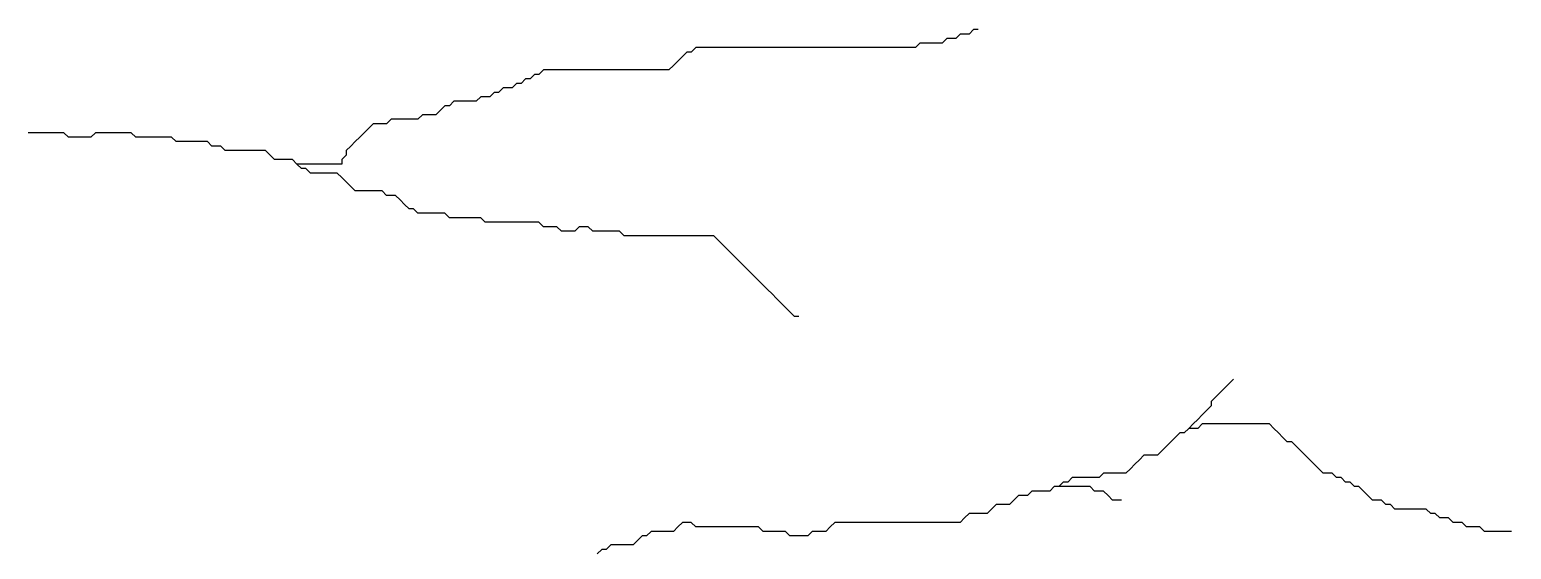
# Model space of a CAD drawing. Header units: metres. Extents: x 837475 to 838479, y 1189012 to 1191015.
# Drawn here: x 838129.2 to 838459.8, y 1190065.1 to 1190181.1 of the extents above; entities that cross this region are included whole.
import ezdxf

# ---------------------------------------------------------------- set-up
doc = ezdxf.new("R2010")
doc.units = ezdxf.units.M
doc.header["$MEASUREMENT"] = 0

msp = doc.modelspace()

# ---------------------------------------------------------------- linework, layer by layer
for points in [[(838340.83, 1190181.09, 1815.93), (838339.83, 1190181.09, 1815.63), (838338.83, 1190180.09, 1815.21), (838337.83, 1190180.09, 1814.91), (838336.83, 1190180.09, 1814.61), (838335.83, 1190179.09, 1814.18), (838334.83, 1190179.09, 1813.88), (838333.83, 1190179.09, 1813.58), (838332.83, 1190178.09, 1813.15), (838331.83, 1190178.09, 1812.84), (838330.84, 1190178.09, 1812.54), (838329.84, 1190178.09, 1812.23), (838328.84, 1190178.09, 1811.93), (838327.84, 1190178.09, 1811.62), (838326.84, 1190177.09, 1811.19), (838325.84, 1190177.09, 1810.88), (838324.84, 1190177.09, 1810.58), (838323.84, 1190177.09, 1810.28), (838322.84, 1190177.09, 1810.01), (838321.84, 1190177.09, 1809.83), (838320.84, 1190177.09, 1809.67), (838319.84, 1190177.09, 1809.5), (838318.84, 1190177.09, 1809.34), (838317.84, 1190177.09, 1809.17), (838316.84, 1190177.09, 1809.01), (838315.84, 1190177.09, 1808.83), (838314.84, 1190177.09, 1808.65), (838313.84, 1190177.09, 1808.47), (838312.84, 1190177.09, 1808.29), (838311.84, 1190177.09, 1808.1), (838310.84, 1190177.09, 1807.83), (838309.84, 1190177.09, 1807.48), (838308.84, 1190177.09, 1807.11), (838307.84, 1190177.09, 1806.73), (838306.84, 1190177.09, 1806.35), (838305.84, 1190177.09, 1805.98), (838304.84, 1190177.09, 1805.6), (838303.84, 1190177.09, 1805.21), (838302.84, 1190177.09, 1804.83), (838301.84, 1190177.09, 1804.45), (838300.85, 1190177.09, 1804.09), (838299.85, 1190177.09, 1803.79), (838298.85, 1190177.09, 1803.52), (838297.85, 1190177.09, 1803.26), (838296.85, 1190177.09, 1802.99), (838295.85, 1190177.09, 1802.73), (838294.85, 1190177.09, 1802.47), (838293.85, 1190177.09, 1802.21), (838292.85, 1190177.09, 1801.95), (838291.85, 1190177.09, 1801.69), (838290.85, 1190177.09, 1801.44), (838289.85, 1190177.09, 1801.18), (838288.85, 1190177.09, 1800.93), (838287.85, 1190177.09, 1800.67), (838286.85, 1190177.09, 1800.42), (838285.85, 1190177.09, 1800.16), (838284.85, 1190177.09, 1799.91), (838283.85, 1190177.09, 1799.67), (838282.85, 1190177.09, 1799.43), (838281.85, 1190177.09, 1799.19), (838280.85, 1190177.09, 1798.96), (838279.85, 1190177.09, 1798.72), (838278.85, 1190177.09, 1798.5), (838277.85, 1190177.09, 1798.27), (838276.85, 1190176.09, 1797.93), (838275.85, 1190176.09, 1797.62), (838274.85, 1190175.09, 1797.17), (838273.85, 1190174.09, 1796.71), (838272.85, 1190173.09, 1796.26), (838271.86, 1190172.09, 1795.81), (838270.86, 1190172.09, 1795.51), (838269.86, 1190172.09, 1795.2), (838268.86, 1190172.09, 1794.9), (838267.86, 1190172.09, 1794.58), (838266.86, 1190172.09, 1794.26), (838265.86, 1190172.09, 1793.94), (838264.86, 1190172.09, 1793.65), (838263.86, 1190172.09, 1793.36), (838262.86, 1190172.09, 1793.07), (838261.86, 1190172.09, 1792.78), (838260.86, 1190172.09, 1792.49), (838259.86, 1190172.09, 1792.19), (838258.86, 1190172.09, 1791.85), (838257.86, 1190172.09, 1791.45), (838256.86, 1190172.09, 1791.03), (838255.86, 1190172.09, 1790.62), (838254.86, 1190172.09, 1790.21), (838253.86, 1190172.09, 1789.79), (838252.86, 1190172.09, 1789.37), (838251.86, 1190172.09, 1788.95), (838250.86, 1190172.09, 1788.54), (838249.86, 1190172.09, 1788.13), (838248.86, 1190172.09, 1787.71), (838247.86, 1190172.09, 1787.28), (838246.86, 1190172.09, 1786.86), (838245.86, 1190172.09, 1786.45), (838244.86, 1190172.09, 1786.09), (838243.86, 1190172.09, 1785.83), (838242.86, 1190171.09, 1785.42), (838241.87, 1190171.09, 1785.13), (838240.87, 1190170.1, 1784.71), (838239.87, 1190170.1, 1784.42), (838238.87, 1190169.1, 1784.03), (838237.87, 1190169.1, 1783.79), (838236.87, 1190168.1, 1783.39), (838235.87, 1190168.1, 1783.1), (838234.87, 1190168.1, 1782.81), (838233.87, 1190167.1, 1782.39), (838232.87, 1190167.1, 1782.1), (838231.87, 1190166.1, 1781.67), (838230.87, 1190166.1, 1781.34), (838229.87, 1190166.1, 1781.03), (838228.87, 1190165.1, 1780.59), (838227.87, 1190165.1, 1780.28), (838226.87, 1190165.1, 1780.02), (838225.87, 1190165.1, 1779.8), (838224.87, 1190165.1, 1779.54), (838223.87, 1190165.1, 1779.3), (838222.87, 1190164.1, 1778.95), (838221.87, 1190164.1, 1778.72), (838220.87, 1190163.1, 1778.37), (838219.87, 1190162.1, 1778.02), (838218.87, 1190162.1, 1777.74), (838217.87, 1190162.1, 1777.47), (838216.87, 1190162.1, 1777.19), (838215.87, 1190161.1, 1776.78), (838214.87, 1190161.1, 1776.49), (838213.87, 1190161.1, 1776.2), (838212.87, 1190161.1, 1775.94), (838211.88, 1190161.1, 1775.63), (838210.88, 1190161.1, 1775.32), (838209.88, 1190161.1, 1775.01), (838208.88, 1190160.1, 1774.57), (838207.88, 1190160.1, 1774.27), (838206.88, 1190160.1, 1773.98), (838205.88, 1190160.1, 1773.61), (838204.88, 1190159.1, 1773.05), (838203.88, 1190158.1, 1772.24), (838202.88, 1190157.1, 1771.27), (838201.88, 1190156.1, 1770.24), (838200.88, 1190155.1, 1769.09), (838199.88, 1190154.1, 1767.94), (838199.88, 1190153.1, 1767.2), (838198.88, 1190152.1, 1766.28), (838198.88, 1190151.1, 1766.06), (838197.88, 1190151.1, 1766.01), (838196.88, 1190151.1, 1766), (838195.88, 1190151.1, 1766), (838194.88, 1190151.1, 1765.94), (838193.88, 1190151.1, 1765.65), (838192.88, 1190151.1, 1765.22), (838191.88, 1190151.1, 1764.76), (838190.88, 1190151.1, 1764.34), (838189.88, 1190151.1, 1764.06), (838188.88, 1190151.1, 1763.95)], [(838188.88, 1190151.1, 1763.95), (838187.88, 1190152.1, 1763.53), (838186.88, 1190152.1, 1763.05), (838185.88, 1190152.1, 1762.58), (838184.88, 1190152.1, 1762.2), (838183.88, 1190152.1, 1762.07), (838182.89, 1190153.1, 1762.01), (838181.89, 1190154.1, 1761.96), (838180.89, 1190154.1, 1761.68), (838179.89, 1190154.1, 1761.28), (838178.89, 1190154.1, 1760.85), (838177.89, 1190154.1, 1760.43), (838176.89, 1190154.1, 1760.11), (838175.89, 1190154.1, 1760.01), (838174.89, 1190154.1, 1759.93), (838173.89, 1190154.1, 1759.57), (838172.89, 1190154.1, 1759.18), (838171.89, 1190155.1, 1758.69), (838170.89, 1190155.1, 1758.31), (838169.89, 1190155.1, 1757.92), (838168.89, 1190156.1, 1757.29), (838167.89, 1190156.1, 1756.8), (838166.89, 1190156.1, 1756.35), (838165.89, 1190156.1, 1756.08), (838164.89, 1190156.1, 1755.96), (838163.89, 1190156.1, 1755.66), (838162.89, 1190156.1, 1755.16), (838161.89, 1190156.1, 1754.75), (838160.89, 1190157.1, 1754.27), (838159.89, 1190157.1, 1754.07), (838158.89, 1190157.1, 1754.01), (838157.89, 1190157.1, 1753.97), (838156.89, 1190157.1, 1753.76), (838155.89, 1190157.1, 1753.28), (838154.89, 1190157.1, 1752.8), (838153.89, 1190157.1, 1752.44), (838152.9, 1190157.1, 1752.2), (838151.9, 1190158.1, 1752), (838150.9, 1190158.1, 1751.87), (838149.9, 1190158.1, 1751.45), (838148.9, 1190158.1, 1750.96), (838147.9, 1190158.1, 1750.51), (838146.9, 1190158.1, 1750.13), (838145.9, 1190158.1, 1750.01), (838144.9, 1190158.1, 1750), (838143.9, 1190158.1, 1750), (838142.9, 1190157.1, 1749.93), (838141.9, 1190157.1, 1749.5), (838140.9, 1190157.1, 1748.85), (838139.9, 1190157.1, 1748.45), (838138.9, 1190157.1, 1748.23), (838137.9, 1190157.1, 1748.1), (838136.9, 1190158.1, 1747.94), (838135.9, 1190158.1, 1747.6), (838134.9, 1190158.1, 1747.17), (838133.9, 1190158.1, 1746.74), (838132.9, 1190158.1, 1746.34), (838131.9, 1190158.1, 1746.08), (838130.9, 1190158.1, 1745.98), (838129.9, 1190158.1, 1745.8), (838128.9, 1190158.1, 1745.46)], [(838300.85, 1190117.11, 1803.48), (838299.85, 1190117.11, 1803.23), (838298.85, 1190118.11, 1802.87), (838297.85, 1190119.11, 1802.49), (838296.85, 1190120.11, 1802.11), (838295.85, 1190121.11, 1801.73), (838294.85, 1190122.11, 1801.35), (838293.85, 1190123.11, 1800.96), (838292.85, 1190124.11, 1800.57), (838291.85, 1190125.11, 1800.17), (838290.85, 1190126.11, 1799.74), (838289.85, 1190127.11, 1799.29), (838288.85, 1190128.11, 1798.83), (838287.85, 1190129.11, 1798.38), (838286.85, 1190130.11, 1797.91), (838285.85, 1190131.11, 1797.42), (838284.85, 1190132.11, 1796.93), (838283.85, 1190133.11, 1796.44), (838282.85, 1190134.11, 1795.95), (838281.85, 1190135.11, 1795.42), (838280.85, 1190135.11, 1795.08), (838279.85, 1190135.11, 1794.73), (838278.85, 1190135.11, 1794.37), (838277.85, 1190135.11, 1794), (838276.85, 1190135.11, 1793.67), (838275.85, 1190135.11, 1793.35), (838274.85, 1190135.11, 1793.03), (838273.85, 1190135.11, 1792.72), (838272.85, 1190135.11, 1792.4), (838271.86, 1190135.11, 1792.13), (838270.86, 1190135.11, 1791.96), (838269.86, 1190135.11, 1791.69), (838268.86, 1190135.11, 1791.39), (838267.86, 1190135.11, 1791.08), (838266.86, 1190135.11, 1790.76), (838265.86, 1190135.11, 1790.45), (838264.86, 1190135.11, 1790.13), (838263.86, 1190135.11, 1789.76), (838262.86, 1190135.11, 1789.35), (838261.86, 1190135.11, 1788.93), (838260.86, 1190136.11, 1788.35), (838259.86, 1190136.11, 1788.07), (838258.86, 1190136.11, 1787.96), (838257.86, 1190136.11, 1787.73), (838256.86, 1190136.11, 1787.31), (838255.86, 1190136.11, 1786.9), (838254.86, 1190136.11, 1786.55), (838253.86, 1190137.11, 1786.14), (838252.86, 1190137.11, 1786.02), (838251.86, 1190137.11, 1786), (838250.86, 1190136.11, 1785.86), (838249.86, 1190136.11, 1785.55), (838248.86, 1190136.11, 1785.21), (838247.86, 1190136.11, 1784.93), (838246.86, 1190137.11, 1784.53), (838245.86, 1190137.11, 1784.24), (838244.86, 1190137.11, 1784.06), (838243.86, 1190137.11, 1783.99), (838242.86, 1190138.11, 1783.76), (838241.87, 1190138.11, 1783.39), (838240.87, 1190138.11, 1783), (838239.87, 1190138.11, 1782.61), (838238.87, 1190138.11, 1782.26), (838237.87, 1190138.11, 1782.06), (838236.87, 1190138.11, 1781.95), (838235.87, 1190138.11, 1781.68), (838234.87, 1190138.11, 1781.34), (838233.87, 1190138.11, 1781.01), (838232.87, 1190138.11, 1780.68), (838231.87, 1190138.11, 1780.38), (838230.87, 1190138.11, 1780.13), (838229.87, 1190139.11, 1779.94), (838228.87, 1190139.11, 1779.72), (838227.87, 1190139.11, 1779.45), (838226.87, 1190139.11, 1779.19), (838225.87, 1190139.11, 1778.92), (838224.87, 1190139.11, 1778.65), (838223.87, 1190139.11, 1778.39), (838222.87, 1190139.11, 1778.12), (838221.87, 1190140.11, 1777.82), (838220.87, 1190140.11, 1777.52), (838219.87, 1190140.11, 1777.22), (838218.87, 1190140.11, 1776.93), (838217.87, 1190140.11, 1776.64), (838216.87, 1190140.11, 1776.36), (838215.87, 1190140.11, 1776.07), (838214.87, 1190141.1, 1775.56), (838213.87, 1190141.1, 1775.15), (838212.87, 1190142.1, 1774.58), (838211.88, 1190143.1, 1773.99), (838210.88, 1190144.1, 1773.35), (838209.88, 1190144.1, 1772.89), (838208.88, 1190144.1, 1772.44), (838207.88, 1190145.1, 1771.75), (838206.88, 1190145.1, 1771.21), (838205.88, 1190145.1, 1770.66), (838204.88, 1190145.1, 1770.1), (838203.88, 1190145.1, 1769.56), (838202.88, 1190145.1, 1769.02), (838201.88, 1190145.1, 1768.5), (838200.88, 1190146.1, 1767.83), (838199.88, 1190147.1, 1767.21), (838198.88, 1190148.1, 1766.58), (838197.88, 1190149.1, 1766.07), (838196.88, 1190149.1, 1766), (838195.88, 1190149.1, 1766), (838194.88, 1190149.1, 1765.95), (838193.88, 1190149.1, 1765.68), (838192.88, 1190149.1, 1765.25), (838191.88, 1190149.1, 1764.86), (838190.88, 1190150.1, 1764.37), (838189.88, 1190150.1, 1764.13), (838188.88, 1190151.1, 1763.95)], [(838397.81, 1190103.12, 1826.65), (838396.81, 1190102.12, 1826.32), (838395.81, 1190101.12, 1825.91), (838394.81, 1190100.12, 1825.3), (838393.81, 1190099.12, 1824.68), (838392.81, 1190098.12, 1824.15), (838392.81, 1190097.12, 1824.02), (838391.81, 1190096.12, 1823.88), (838390.81, 1190095.12, 1823.52), (838389.82, 1190094.12, 1823.12), (838388.82, 1190093.12, 1822.72), (838387.82, 1190092.12, 1822.35)], [(838387.82, 1190092.12, 1822.35), (838386.82, 1190091.12, 1822.07), (838385.82, 1190091.12, 1822.02), (838384.82, 1190090.12, 1822), (838383.82, 1190089.12, 1821.86), (838382.82, 1190088.12, 1821.48), (838381.82, 1190087.12, 1821.09), (838380.82, 1190086.12, 1820.75), (838379.82, 1190086.12, 1820.5), (838378.82, 1190086.12, 1820.25), (838377.82, 1190086.12, 1820.07), (838376.82, 1190085.12, 1819.98), (838375.82, 1190084.12, 1819.75), (838374.82, 1190083.12, 1819.37), (838373.82, 1190082.12, 1819.01), (838372.82, 1190082.12, 1818.75), (838371.82, 1190082.12, 1818.5), (838370.82, 1190082.12, 1818.24), (838369.82, 1190082.12, 1817.94), (838368.82, 1190082.12, 1817.56), (838367.82, 1190081.13, 1816.99), (838366.82, 1190081.13, 1816.57), (838365.82, 1190081.13, 1816.21), (838364.82, 1190081.13, 1816.04), (838363.82, 1190081.13, 1816), (838362.82, 1190081.13, 1815.94), (838361.82, 1190081.13, 1815.62), (838360.83, 1190080.13, 1814.97), (838359.83, 1190080.13, 1814.49), (838358.83, 1190079.13, 1814.09)], [(838459.79, 1190069.13, 1843.07), (838458.79, 1190069.13, 1842.86), (838457.79, 1190069.13, 1842.65), (838456.79, 1190069.13, 1842.45), (838455.79, 1190069.13, 1842.25), (838454.79, 1190069.13, 1842.07), (838453.79, 1190069.13, 1841.98), (838452.79, 1190070.13, 1841.74), (838451.79, 1190070.13, 1841.48), (838450.79, 1190070.13, 1841.22), (838449.8, 1190070.13, 1840.96), (838448.8, 1190071.13, 1840.6), (838447.8, 1190071.13, 1840.34), (838446.8, 1190071.13, 1840.12), (838445.8, 1190072.13, 1839.87), (838444.8, 1190072.13, 1839.59), (838443.8, 1190072.13, 1839.28), (838442.8, 1190073.13, 1838.86), (838441.8, 1190073.13, 1838.55), (838440.8, 1190074.13, 1838.13), (838439.8, 1190074.13, 1837.77), (838438.8, 1190074.13, 1837.39), (838437.8, 1190074.13, 1837), (838436.8, 1190074.13, 1836.62), (838435.8, 1190074.13, 1836.28), (838434.8, 1190074.13, 1836), (838433.8, 1190074.13, 1835.74), (838432.8, 1190075.13, 1835.35), (838431.8, 1190075.13, 1835.08), (838430.8, 1190076.13, 1834.69), (838429.8, 1190076.13, 1834.41), (838428.8, 1190076.13, 1834.15), (838427.8, 1190077.13, 1833.87), (838426.8, 1190078.13, 1833.65), (838425.8, 1190079.13, 1833.43), (838424.8, 1190079.13, 1833.27), (838423.8, 1190080.13, 1833.05), (838422.8, 1190080.13, 1832.9), (838421.8, 1190081.13, 1832.68), (838420.8, 1190081.13, 1832.53), (838419.81, 1190082.12, 1832.31), (838418.81, 1190082.12, 1832.16), (838417.81, 1190082.12, 1832.03), (838416.81, 1190083.12, 1831.85), (838415.81, 1190084.12, 1831.6), (838414.81, 1190085.12, 1831.32), (838413.81, 1190086.12, 1831.03), (838412.81, 1190087.12, 1830.74), (838411.81, 1190088.12, 1830.45), (838410.81, 1190089.12, 1830.15), (838409.81, 1190089.12, 1830.03), (838408.81, 1190090.12, 1829.94), (838407.81, 1190091.12, 1829.59), (838406.81, 1190092.12, 1829.17), (838405.81, 1190093.12, 1828.78), (838404.81, 1190093.12, 1828.56), (838403.81, 1190093.12, 1828.32), (838402.81, 1190093.12, 1828), (838401.81, 1190093.12, 1827.55), (838400.81, 1190093.12, 1827.09), (838399.81, 1190093.12, 1826.62), (838398.81, 1190093.12, 1826.16), (838397.81, 1190093.12, 1825.68), (838396.81, 1190093.12, 1825.21), (838395.81, 1190093.12, 1824.74), (838394.81, 1190093.12, 1824.29), (838393.81, 1190093.12, 1823.91), (838392.81, 1190093.12, 1823.63), (838391.81, 1190093.12, 1823.37), (838390.81, 1190093.12, 1823.13), (838389.82, 1190092.12, 1822.82), (838388.82, 1190092.12, 1822.58), (838387.82, 1190092.12, 1822.35)], [(838358.83, 1190079.13, 1814.09), (838357.83, 1190079.13, 1814.01), (838356.83, 1190078.13, 1813.97), (838355.83, 1190078.13, 1813.76), (838354.83, 1190078.13, 1813.27), (838353.83, 1190078.13, 1812.76), (838352.83, 1190078.13, 1812.39), (838351.83, 1190077.13, 1812.06), (838350.83, 1190077.13, 1812), (838349.83, 1190077.13, 1812), (838348.83, 1190076.13, 1811.95), (838347.83, 1190075.13, 1811.45), (838346.83, 1190075.13, 1810.98), (838345.83, 1190075.13, 1810.51), (838344.83, 1190075.13, 1810.18), (838343.83, 1190074.13, 1810.01), (838342.83, 1190073.13, 1809.69), (838341.83, 1190073.13, 1809.23), (838340.83, 1190073.13, 1808.74), (838339.83, 1190073.13, 1808.32), (838338.83, 1190073.13, 1808.12), (838337.83, 1190072.13, 1807.95), (838336.83, 1190071.13, 1807.53), (838335.83, 1190071.13, 1806.96), (838334.83, 1190071.13, 1806.44), (838333.83, 1190071.13, 1806.13), (838332.83, 1190071.13, 1806.03), (838331.83, 1190071.13, 1806), (838330.84, 1190071.13, 1805.94), (838329.84, 1190071.13, 1805.64), (838328.84, 1190071.13, 1805.12), (838327.84, 1190071.13, 1804.61), (838326.84, 1190071.13, 1804.25), (838325.84, 1190071.13, 1804.1), (838324.84, 1190071.13, 1804.03), (838323.84, 1190071.13, 1804), (838322.84, 1190071.13, 1803.96), (838321.84, 1190071.13, 1803.7), (838320.84, 1190071.13, 1803.13), (838319.84, 1190071.13, 1802.58), (838318.84, 1190071.13, 1802.24), (838317.84, 1190071.13, 1802.04), (838316.84, 1190071.13, 1801.72), (838315.84, 1190071.13, 1801.17), (838314.84, 1190071.13, 1800.64), (838313.84, 1190071.13, 1800.19), (838312.84, 1190071.13, 1799.91), (838311.84, 1190071.13, 1799.36), (838310.84, 1190071.13, 1798.74), (838309.84, 1190071.13, 1798.24), (838308.84, 1190071.13, 1798.07), (838307.84, 1190070.13, 1797.96), (838306.84, 1190069.13, 1797.54), (838305.84, 1190069.13, 1796.99), (838304.84, 1190069.13, 1796.48), (838303.84, 1190069.13, 1796.25), (838302.84, 1190068.13, 1796.1), (838301.84, 1190068.13, 1796.04), (838300.85, 1190068.13, 1796.02), (838299.85, 1190068.13, 1796), (838298.85, 1190068.13, 1796), (838297.85, 1190069.13, 1795.8), (838296.85, 1190069.13, 1795.22), (838295.85, 1190069.13, 1794.6), (838294.85, 1190069.13, 1794.24), (838293.85, 1190069.13, 1794.12), (838292.85, 1190069.13, 1794.09), (838291.85, 1190070.13, 1794.05), (838290.85, 1190070.13, 1794.02), (838289.85, 1190070.13, 1794), (838288.85, 1190070.13, 1793.96), (838287.85, 1190070.13, 1793.72), (838286.85, 1190070.13, 1793.19), (838285.85, 1190070.13, 1792.64), (838284.85, 1190070.13, 1792.26), (838283.85, 1190070.13, 1792.08), (838282.85, 1190070.13, 1792.03), (838281.85, 1190070.13, 1792), (838280.85, 1190070.13, 1791.92), (838279.85, 1190070.13, 1791.54), (838278.85, 1190070.13, 1791.08), (838277.85, 1190070.13, 1790.69), (838276.85, 1190071.13, 1790.21), (838275.85, 1190071.13, 1790.06), (838274.85, 1190071.13, 1790.01), (838273.85, 1190070.13, 1789.99), (838272.85, 1190069.13, 1789.78), (838271.86, 1190069.13, 1789.37), (838270.86, 1190069.13, 1788.92), (838269.86, 1190069.13, 1788.52), (838268.86, 1190069.13, 1788.18), (838267.86, 1190069.13, 1788.05), (838266.86, 1190068.13, 1788.02), (838265.86, 1190068.13, 1788), (838264.86, 1190067.13, 1787.95), (838263.86, 1190066.13, 1787.55), (838262.86, 1190066.13, 1787.17), (838261.86, 1190066.13, 1786.81), (838260.86, 1190066.13, 1786.44), (838259.86, 1190066.13, 1786.14), (838258.86, 1190066.13, 1786.06), (838257.86, 1190065.13, 1786.02), (838256.86, 1190065.13, 1786), (838255.86, 1190064.13, 1785.94)], [(838372.82, 1190076.13, 1818.79), (838371.82, 1190076.13, 1818.5), (838370.82, 1190076.13, 1818.23), (838369.82, 1190077.13, 1817.88), (838368.82, 1190078.13, 1817.41), (838367.82, 1190078.13, 1817.03), (838366.82, 1190078.13, 1816.68), (838365.82, 1190079.13, 1816.21), (838364.82, 1190079.13, 1816.03), (838363.82, 1190079.13, 1816), (838362.82, 1190079.13, 1815.9), (838361.82, 1190079.13, 1815.46), (838360.83, 1190079.13, 1814.91), (838359.83, 1190079.13, 1814.4), (838358.83, 1190079.13, 1814.09)]]:
    msp.add_polyline3d(points)

doc.saveas('drawing.dxf')
